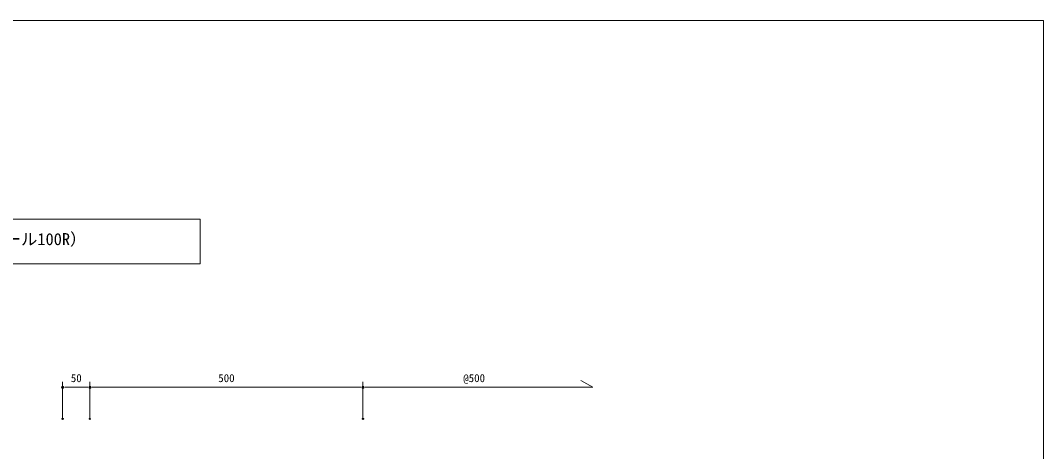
# Model space of a CAD drawing. Units: millimetres, scale not verified. Extents: x -1485 to 1485, y -1050 to 1050.
# Drawn here: x -388 to 1485, y 260 to 1050 of the extents above; entities that cross this region are included whole.
import ezdxf
from ezdxf.enums import TextEntityAlignment as Align

# ---------------------------------------------------------------- set-up
doc = ezdxf.new("R2010")
doc.units = ezdxf.units.MM
doc.header["$LTSCALE"] = 4
doc.header["$PDMODE"] = 32
doc.header["$PDSIZE"] = 2
for name, color, linetype, lineweight in [('0-0_0', 7, 'Continuous', 18), ('0-8_sunpo', 7, 'Continuous', 18), ('0-9_MOJI', 7, 'Continuous', 18), ('0-E_DECKM', 7, 'Continuous', 18)]:
    doc.layers.add(name, color=color, linetype=linetype, lineweight=lineweight)
doc.layers.add('0-1_DEFPOINTS', color=7, linetype='Continuous')
doc.styles.add('ＭＳ ゴシック', font='')
doc.styles.get('ＭＳ ゴシック').set_extended_font_data('MS Gothic')

# ---------------------------------------------------------------- blocks, each defined once
blk = doc.blocks.new('_Dot')
at = {"layer": '0-0_0'}
for p, q in [((-0.5, 0), (-1, 0)), ((0.25, 0), (-0.25, 0))]:
    blk.add_line(p, q, dxfattribs=at)
blk.add_circle((0, 0), 0.25, dxfattribs=at)
blk = doc.blocks.new('D2')
at = {"layer": '0-1_DEFPOINTS'}
for p in [(1723.737, 1428.06), (1223.737, 1370.138), (1723.737, 1370.138)]:
    blk.add_point(p, dxfattribs=at)
at = {"layer": '0-8_sunpo'}
for p, q in [((1223.737, 1370.638), (1223.737, 1438.06)), ((1231.737, 1428.06), (1715.737, 1428.06)), ((1723.737, 1370.638), (1723.737, 1438.06))]:
    blk.add_line(p, q, dxfattribs=at)
at = {"layer": '0-8_sunpo', "xscale": 8, "yscale": 8, "rotation": 180}
blk.add_blockref('_Dot', (1223.737, 1428.06), dxfattribs=at)
at = {"layer": '0-8_sunpo', "xscale": 8, "yscale": 8}
blk.add_blockref('_Dot', (1723.737, 1428.06), dxfattribs=at)
at = {"layer": '0-8_sunpo', "style": 'ＭＳ ゴシック'}
blk.add_text('500', height=14.66, dxfattribs=at).set_placement((1458.737, 1433.06), align=Align.BOTTOM_LEFT)
blk = doc.blocks.new('D5')
at = {"layer": '0-1_DEFPOINTS'}
for p in [(1223.737, 1428.06), (1173.737, 1370.138), (1223.737, 1370.138)]:
    blk.add_point(p, dxfattribs=at)
at = {"layer": '0-8_sunpo'}
for p, q in [((1173.737, 1370.638), (1173.737, 1438.06)), ((1181.737, 1428.06), (1215.737, 1428.06)), ((1223.737, 1370.638), (1223.737, 1438.06))]:
    blk.add_line(p, q, dxfattribs=at)
at = {"layer": '0-8_sunpo', "xscale": 8, "yscale": 8, "rotation": 180}
blk.add_blockref('_Dot', (1173.737, 1428.06), dxfattribs=at)
at = {"layer": '0-8_sunpo', "xscale": 8, "yscale": 8}
blk.add_blockref('_Dot', (1223.737, 1428.06), dxfattribs=at)
at = {"layer": '0-8_sunpo', "style": 'ＭＳ ゴシック'}
blk.add_text('50', height=14.66, dxfattribs=at).set_placement((1188.737, 1433.06), align=Align.BOTTOM_LEFT)

msp = doc.modelspace()

# ---------------------------------------------------------------- linework, layer by layer
at = {"layer": '0-0_0'}
msp.add_lwpolyline([(-1485, -1050), (1485, -1050), (1485, 1050), (-1485, 1050)], close=True, dxfattribs=at)
at = {"layer": '0-8_sunpo'}
for p, q in [((238.737, 320.638), (238.737, 378.06)), ((246.737, 378.06), (659.413, 378.06)), ((659.413, 378.06), (637.762, 390.56))]:
    msp.add_line(p, q, dxfattribs=at)
at = {"layer": '0-9_MOJI'}
msp.add_lwpolyline([(-1083.697, 604.18), (-59.446, 604.18), (-59.446, 685.766), (-1083.697, 685.766)], close=True, dxfattribs=at)
at = {"layer": '0-E_DECKM'}
for p, q in [((-261.263, 363.765), (-261.263, 320.138)), ((238.737, 363.765), (238.737, 320.138))]:
    msp.add_line(p, q, dxfattribs=at)

# ---------------------------------------------------------------- block references
at = {"layer": '0-8_sunpo'}
for name in ['D5', 'D2']:
    msp.add_blockref(name, (-1485, -1050), dxfattribs=at)
at = {"layer": '0-8_sunpo', "xscale": 8, "yscale": 8, "rotation": 180}
msp.add_blockref('_Dot', (238.737, 378.06), dxfattribs=at)

# ---------------------------------------------------------------- texts
at = {"layer": '0-8_sunpo', "style": 'ＭＳ ゴシック'}
msp.add_text('@500', height=14.66, dxfattribs=at).set_placement((422.396, 383.06), align=Align.BOTTOM_LEFT)
at = {"layer": '0-9_MOJI', "style": 'ＭＳ ゴシック'}
msp.add_text('FD-U・S 納まり図（保護コンクリート / FDウォール100R）', height=21.99, dxfattribs=at).set_placement((-1061.949, 631.791), align=Align.BOTTOM_LEFT)

doc.saveas('drawing.dxf')
